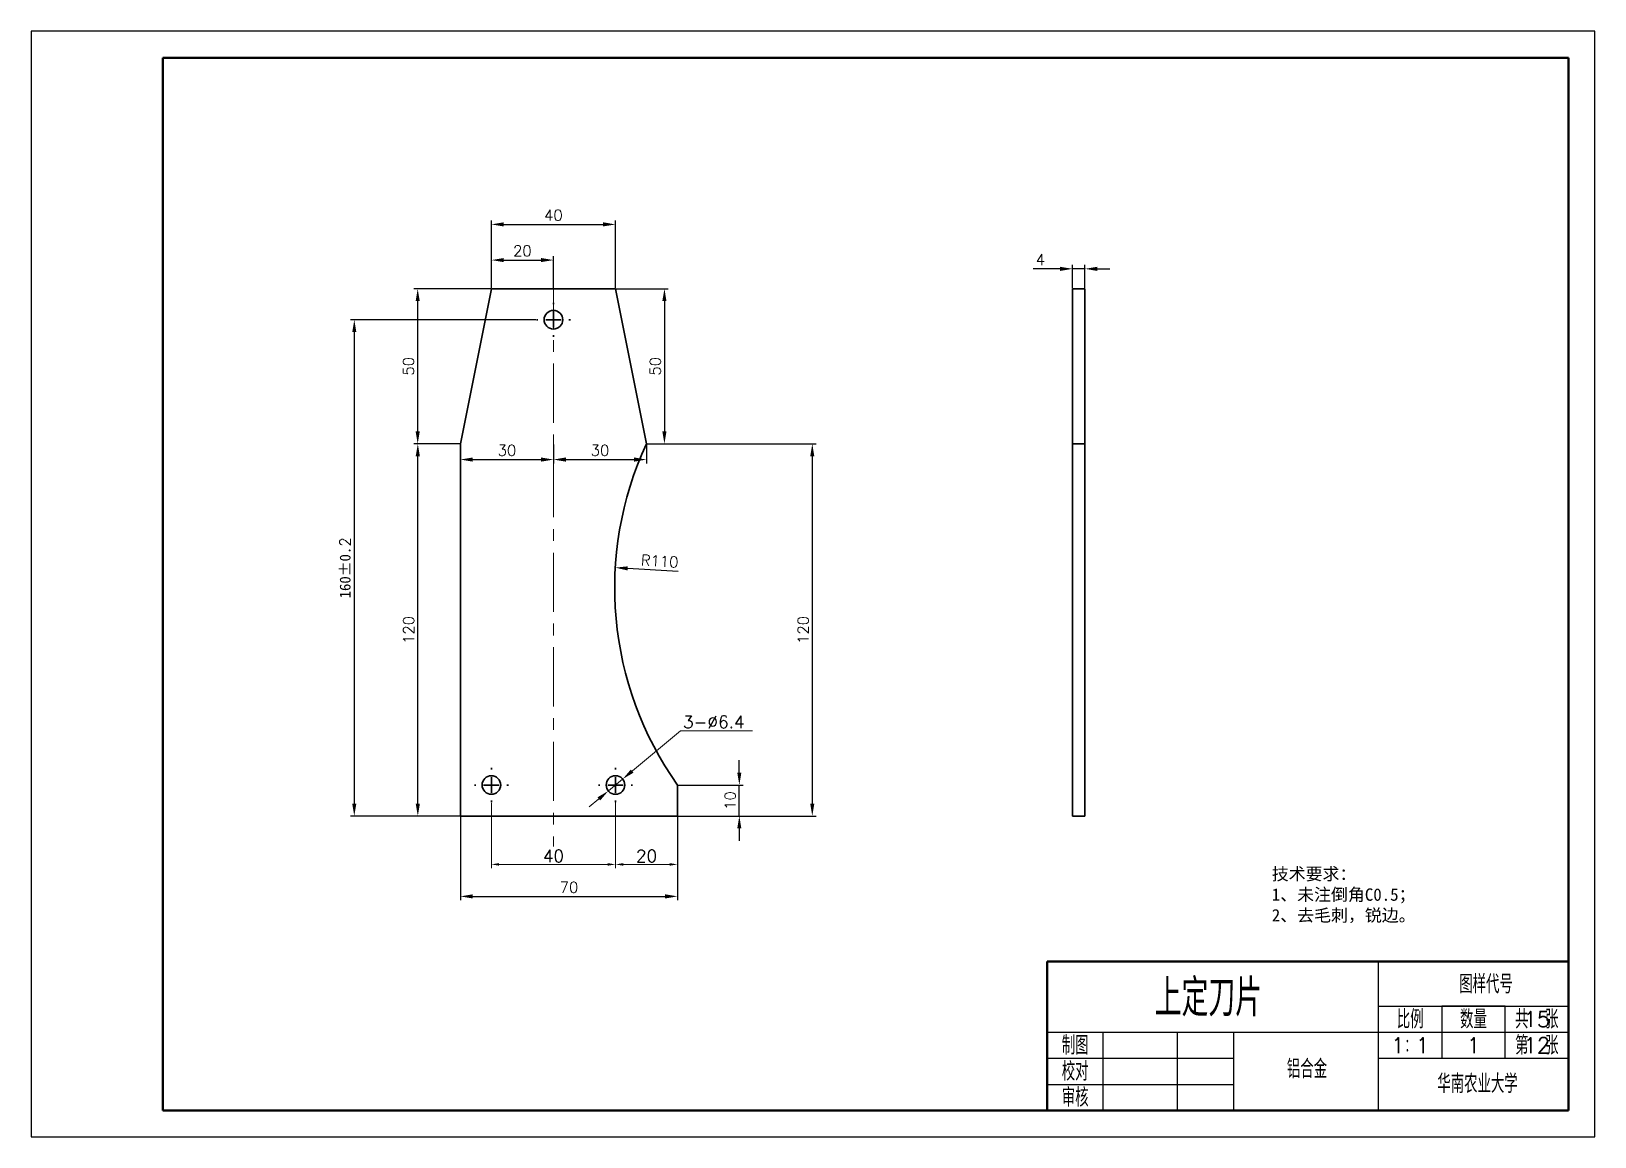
# Model space of a CAD drawing. Header units: millimetres. Extents: x 1207 to 1459, y 531 to 709.
import ezdxf
from ezdxf.enums import TextEntityAlignment as Align

# ---------------------------------------------------------------- set-up
doc = ezdxf.new("R2010")
doc.units = ezdxf.units.MM
doc.header["$LTSCALE"] = 0.3
doc.header["$PDMODE"] = 3
doc.linetypes.add('CENTER', pattern=[50.8, 31.75, -6.35, 6.35, -6.35])
doc.layers.get('Defpoints').update_dxf_attribs({"lineweight": 20})
for name, color, linetype, lineweight in [('中心线', 7, 'CENTER', 20), ('图框', 7, 'Continuous', 35), ('尺寸线', 7, 'Continuous', 20), ('粗实线', 7, 'Continuous', 35)]:
    doc.layers.add(name, color=color, linetype=linetype, lineweight=lineweight)
doc.styles.get("Standard").update_dxf_attribs({"font": '', "height": 1.23})
doc.styles.add('我的样式', font='txt.shx', dxfattribs={"bigfont": 'gbcbig.shx'})
doc.styles.get('Standard').set_extended_font_data('SimSun')
doc.dimstyles.new('标注样式', dxfattribs={"dimscale": 0.5, "dimtxt": 3.5, "dimasz": 4, "dimexe": 1.25, "dimexo": 0.2, "dimgap": 1.2, "dimtad": 1, "dimdec": 1, "dimlfac": 2, "dimdsep": 46, "dimtxsty": '我的样式', "dimcen": 2.5, "dimclrd": 256, "dimclre": 256, "dimclrt": 256, "dimadec": 0, "dimazin": 0, "dimtfac": 1, "dimtdec": 1, "dimtmove": 0, "dimatfit": 3, "dimfxl": 1, "dimarcsym": 0})

# ---------------------------------------------------------------- blocks, each defined once
blk = doc.blocks.new('SW_CENTERMARKSYMBOL_0')
at = {"layer": '图框', "color": 0}
for p, q in [((0, 2.5), (0, 2.75)), ((-2.5, 0), (-2.75, 0)), ((0, 0), (-1.25, 0)), ((0, 0), (0, 1.25)), ((0, 0), (0, -1.25)), ((0, 0), (1.25, 0)), ((2.5, 0), (2.75, 0)), ((0, -2.5), (0, -2.75))]:
    blk.add_line(p, q, dxfattribs=at)
blk = doc.blocks.new('SW_CENTERMARKSYMBOL_1')
at = {"layer": '图框', "color": 0}
for p, q in [((0, 2.5), (0, 2.75)), ((-2.5, 0), (-2.75, 0)), ((0, 0), (-1.25, 0)), ((0, 0), (0, 1.25)), ((0, 0), (0, -1.25)), ((0, 0), (1.25, 0)), ((2.5, 0), (2.75, 0)), ((0, -2.5), (0, -2.75))]:
    blk.add_line(p, q, dxfattribs=at)
blk = doc.blocks.new('SW_CENTERMARKSYMBOL_2')
at = {"layer": '图框', "color": 0}
for p, q in [((0, 2.5), (0, 2.75)), ((-2.5, 0), (-2.75, 0)), ((0, 0), (-1.25, 0)), ((0, 0), (0, 1.25)), ((0, 0), (0, -1.25)), ((0, 0), (1.25, 0)), ((2.5, 0), (2.75, 0)), ((0, -2.5), (0, -2.75))]:
    blk.add_line(p, q, dxfattribs=at)
blk = doc.blocks.new('*D55')
at = {"layer": 'Defpoints', "color": 0, "lineweight": -3, "transparency": 16777216}
for p in [(1276.29, 582.48), (1311.29, 582.48), (1311.29, 569.53)]:
    blk.add_point(p, dxfattribs=at)
at = {"layer": '尺寸线', "lineweight": -2, "transparency": 16777216}
for p, q in [((1276.29, 582.38), (1276.29, 568.9)), ((1311.29, 582.38), (1311.29, 568.9)), ((1278.29, 569.53), (1309.29, 569.53))]:
    blk.add_line(p, q, dxfattribs=at)
at = {"layer": '尺寸线', "lineweight": -3, "transparency": 16777216}
for points in [[(1278.29, 569.86), (1278.29, 569.19), (1276.29, 569.53)], [(1309.29, 569.86), (1309.29, 569.19), (1311.29, 569.53)]]:
    blk.add_solid(points, dxfattribs=at)
at = {"layer": '尺寸线', "transparency": 16777216, "insert": (1293.79, 571), "char_height": 1.75, "attachment_point": 5, "style": '我的样式'}
blk.add_mtext('70', dxfattribs=at)
blk = doc.blocks.new('*D56')
at = {"layer": 'Defpoints', "color": 0, "lineweight": -3, "transparency": 16777216}
for p in [(1269.43, 642.48), (1276.29, 642.48), (1276.29, 582.48)]:
    blk.add_point(p, dxfattribs=at)
at = {"layer": '尺寸线', "lineweight": -2, "transparency": 16777216}
for p, q in [((1276.19, 642.48), (1268.8, 642.48)), ((1269.43, 584.48), (1269.43, 640.48)), ((1276.19, 582.48), (1268.8, 582.48))]:
    blk.add_line(p, q, dxfattribs=at)
at = {"layer": '尺寸线', "lineweight": -3, "transparency": 16777216}
for points in [[(1269.09, 640.48), (1269.76, 640.48), (1269.43, 642.48)], [(1269.09, 584.48), (1269.76, 584.48), (1269.43, 582.48)]]:
    blk.add_solid(points, dxfattribs=at)
at = {"layer": '尺寸线', "transparency": 16777216, "insert": (1267.95, 612.48), "char_height": 1.75, "attachment_point": 5, "rotation": 90, "style": '我的样式'}
blk.add_mtext('120', dxfattribs=at)
blk = doc.blocks.new('*D57')
at = {"layer": 'Defpoints', "color": 0, "lineweight": -3, "transparency": 16777216}
for p in [(1311.29, 587.48), (1321.25, 587.48), (1311.29, 582.48)]:
    blk.add_point(p, dxfattribs=at)
at = {"layer": '尺寸线', "lineweight": -2, "transparency": 16777216}
for p, q in [((1321.25, 589.48), (1321.25, 591.48)), ((1311.39, 587.48), (1321.87, 587.48)), ((1321.25, 582.48), (1321.25, 587.48)), ((1311.39, 582.48), (1321.87, 582.48)), ((1321.25, 580.48), (1321.25, 578.48))]:
    blk.add_line(p, q, dxfattribs=at)
at = {"layer": '尺寸线', "lineweight": -3, "transparency": 16777216}
for points in [[(1320.92, 589.48), (1321.58, 589.48), (1321.25, 587.48)], [(1320.92, 580.48), (1321.58, 580.48), (1321.25, 582.48)]]:
    blk.add_solid(points, dxfattribs=at)
at = {"layer": '尺寸线', "transparency": 16777216, "insert": (1319.77, 584.98), "char_height": 1.75, "attachment_point": 5, "rotation": 90, "style": '我的样式'}
blk.add_mtext('10', dxfattribs=at)
blk = doc.blocks.new('*D58')
at = {"layer": 'Defpoints', "color": 0, "lineweight": -3, "transparency": 16777216}
for p in [(1288.54, 662.48), (1259.19, 582.48), (1288.54, 582.48)]:
    blk.add_point(p, dxfattribs=at)
at = {"layer": '尺寸线', "lineweight": -2, "transparency": 16777216}
for p, q in [((1288.44, 662.48), (1258.57, 662.48)), ((1259.19, 660.48), (1259.19, 584.48)), ((1288.44, 582.48), (1258.57, 582.48))]:
    blk.add_line(p, q, dxfattribs=at)
at = {"layer": '尺寸线', "lineweight": -3, "transparency": 16777216}
for points in [[(1258.86, 660.48), (1259.52, 660.48), (1259.19, 662.48)], [(1258.86, 584.48), (1259.52, 584.48), (1259.19, 582.48)]]:
    blk.add_solid(points, dxfattribs=at)
at = {"layer": '尺寸线', "transparency": 16777216, "insert": (1257.72, 622.48), "char_height": 1.75, "attachment_point": 5, "rotation": 90, "style": '我的样式'}
blk.add_mtext('{\\Ftxt|c134;160%%P0.}2', dxfattribs=at)
blk = doc.blocks.new('*D59')
at = {"layer": 'Defpoints', "color": 0, "lineweight": -3, "transparency": 16777216}
for p in [(1276.29, 642.48), (1291.29, 642.48), (1291.29, 639.94)]:
    blk.add_point(p, dxfattribs=at)
at = {"layer": '尺寸线', "lineweight": -2, "transparency": 16777216}
for p, q in [((1276.29, 642.38), (1276.29, 639.32)), ((1291.29, 642.38), (1291.29, 639.32)), ((1278.29, 639.94), (1289.29, 639.94))]:
    blk.add_line(p, q, dxfattribs=at)
at = {"layer": '尺寸线', "lineweight": -3, "transparency": 16777216}
for points in [[(1278.29, 640.28), (1278.29, 639.61), (1276.29, 639.94)], [(1289.29, 640.28), (1289.29, 639.61), (1291.29, 639.94)]]:
    blk.add_solid(points, dxfattribs=at)
at = {"layer": '尺寸线', "transparency": 16777216, "insert": (1283.79, 641.42), "char_height": 1.75, "attachment_point": 5, "style": '我的样式'}
blk.add_mtext('30', dxfattribs=at)
blk = doc.blocks.new('*D60')
at = {"layer": 'Defpoints', "color": 0, "lineweight": -3, "transparency": 16777216}
for p in [(1291.29, 640.85), (1306.29, 642.48), (1306.29, 639.94)]:
    blk.add_point(p, dxfattribs=at)
at = {"layer": '尺寸线', "lineweight": -2, "transparency": 16777216}
for p, q in [((1291.29, 640.75), (1291.29, 639.32)), ((1306.29, 642.38), (1306.29, 639.32)), ((1293.29, 639.94), (1304.29, 639.94))]:
    blk.add_line(p, q, dxfattribs=at)
at = {"layer": '尺寸线', "lineweight": -3, "transparency": 16777216}
for points in [[(1293.29, 640.28), (1293.29, 639.61), (1291.29, 639.94)], [(1304.29, 640.28), (1304.29, 639.61), (1306.29, 639.94)]]:
    blk.add_solid(points, dxfattribs=at)
at = {"layer": '尺寸线', "transparency": 16777216, "insert": (1298.79, 641.42), "char_height": 1.75, "attachment_point": 5, "style": '我的样式'}
blk.add_mtext('30', dxfattribs=at)
blk = doc.blocks.new('*D61')
at = {"layer": 'Defpoints', "color": 0, "lineweight": -3, "transparency": 16777216}
for p in [(1301.29, 677.85), (1281.29, 667.48), (1301.29, 667.48)]:
    blk.add_point(p, dxfattribs=at)
at = {"layer": '尺寸线', "lineweight": -2, "transparency": 16777216}
for p, q in [((1281.29, 667.58), (1281.29, 678.48)), ((1301.29, 667.58), (1301.29, 678.48)), ((1283.29, 677.85), (1299.29, 677.85))]:
    blk.add_line(p, q, dxfattribs=at)
at = {"layer": '尺寸线', "lineweight": -3, "transparency": 16777216}
for points in [[(1283.29, 678.19), (1283.29, 677.52), (1281.29, 677.85)], [(1299.29, 678.19), (1299.29, 677.52), (1301.29, 677.85)]]:
    blk.add_solid(points, dxfattribs=at)
at = {"layer": '尺寸线', "transparency": 16777216, "insert": (1291.29, 679.33), "char_height": 1.75, "attachment_point": 5, "style": '我的样式'}
blk.add_mtext('40', dxfattribs=at)
blk = doc.blocks.new('*D62')
at = {"layer": 'Defpoints', "color": 0, "lineweight": -3, "transparency": 16777216}
for p in [(1291.29, 672.1), (1281.29, 667.48), (1291.29, 667.48)]:
    blk.add_point(p, dxfattribs=at)
at = {"layer": '尺寸线', "lineweight": -2, "transparency": 16777216}
for p, q in [((1281.29, 667.58), (1281.29, 672.73)), ((1283.29, 672.1), (1289.29, 672.1)), ((1291.29, 667.58), (1291.29, 672.73))]:
    blk.add_line(p, q, dxfattribs=at)
at = {"layer": '尺寸线', "lineweight": -3, "transparency": 16777216}
for points in [[(1283.29, 672.43), (1283.29, 671.77), (1281.29, 672.1)], [(1289.29, 672.43), (1289.29, 671.77), (1291.29, 672.1)]]:
    blk.add_solid(points, dxfattribs=at)
at = {"layer": '尺寸线', "transparency": 16777216, "insert": (1286.29, 673.58), "char_height": 1.75, "attachment_point": 5, "style": '我的样式'}
blk.add_mtext('20', dxfattribs=at)
blk = doc.blocks.new('*D63')
at = {"layer": 'Defpoints', "color": 0, "lineweight": -3, "transparency": 16777216}
for p in [(1301.29, 667.48), (1306.29, 642.48), (1309.18, 642.48)]:
    blk.add_point(p, dxfattribs=at)
at = {"layer": '尺寸线', "lineweight": -2, "transparency": 16777216}
for p, q in [((1301.39, 667.48), (1309.8, 667.48)), ((1309.18, 665.48), (1309.18, 644.48)), ((1306.39, 642.48), (1309.8, 642.48))]:
    blk.add_line(p, q, dxfattribs=at)
at = {"layer": '尺寸线', "lineweight": -3, "transparency": 16777216}
for points in [[(1308.84, 665.48), (1309.51, 665.48), (1309.18, 667.48)], [(1308.84, 644.48), (1309.51, 644.48), (1309.18, 642.48)]]:
    blk.add_solid(points, dxfattribs=at)
at = {"layer": '尺寸线', "transparency": 16777216, "insert": (1307.7, 654.98), "char_height": 1.75, "attachment_point": 5, "rotation": 90, "style": '我的样式'}
blk.add_mtext('50', dxfattribs=at)
blk = doc.blocks.new('*D64')
at = {"layer": 'Defpoints', "color": 0, "lineweight": -3, "transparency": 16777216}
for p in [(1269.41, 667.48), (1281.29, 667.48), (1276.29, 642.48)]:
    blk.add_point(p, dxfattribs=at)
at = {"layer": '尺寸线', "lineweight": -2, "transparency": 16777216}
for p, q in [((1281.19, 667.48), (1268.78, 667.48)), ((1269.41, 644.48), (1269.41, 665.48)), ((1276.19, 642.48), (1268.78, 642.48))]:
    blk.add_line(p, q, dxfattribs=at)
at = {"layer": '尺寸线', "lineweight": -3, "transparency": 16777216}
for points in [[(1269.08, 665.48), (1269.74, 665.48), (1269.41, 667.48)], [(1269.08, 644.48), (1269.74, 644.48), (1269.41, 642.48)]]:
    blk.add_solid(points, dxfattribs=at)
at = {"layer": '尺寸线', "transparency": 16777216, "insert": (1267.93, 654.98), "char_height": 1.75, "attachment_point": 5, "rotation": 90, "style": '我的样式'}
blk.add_mtext('50', dxfattribs=at)
blk = doc.blocks.new('*D65')
at = {"layer": 'Defpoints', "color": 0, "lineweight": -3, "transparency": 16777216}
for p in [(1301.26, 622.52), (1356.16, 619.29)]:
    blk.add_point(p, dxfattribs=at)
at = {"layer": '尺寸线', "lineweight": -2, "transparency": 16777216}
blk.add_line((1311.4, 621.92), (1303.25, 622.4), dxfattribs=at)
at = {"layer": '尺寸线', "lineweight": -3, "transparency": 16777216}
blk.add_solid([(1303.27, 622.73), (1303.23, 622.07), (1301.26, 622.52)], dxfattribs=at)
at = {"layer": '尺寸线', "transparency": 16777216, "insert": (1308.41, 623.57), "char_height": 1.75, "attachment_point": 5, "rotation": 356.6356, "style": '我的样式'}
blk.add_mtext('R110', dxfattribs=at)
blk = doc.blocks.new('*D66')
at = {"layer": 'Defpoints', "color": 0, "lineweight": -3, "transparency": 16777216}
for p in [(1306.39, 642.48), (1311.39, 582.48), (1333.01, 582.48)]:
    blk.add_point(p, dxfattribs=at)
at = {"layer": '尺寸线', "lineweight": -2, "transparency": 16777216}
for p, q in [((1306.49, 642.48), (1333.63, 642.48)), ((1333.01, 640.48), (1333.01, 584.48)), ((1311.49, 582.48), (1333.63, 582.48))]:
    blk.add_line(p, q, dxfattribs=at)
at = {"layer": '尺寸线', "lineweight": -3, "transparency": 16777216}
for points in [[(1332.68, 640.48), (1333.34, 640.48), (1333.01, 642.48)], [(1332.68, 584.48), (1333.34, 584.48), (1333.01, 582.48)]]:
    blk.add_solid(points, dxfattribs=at)
at = {"layer": '尺寸线', "transparency": 16777216, "insert": (1331.53, 612.48), "char_height": 1.75, "attachment_point": 5, "rotation": 90, "style": '我的样式'}
blk.add_mtext('120', dxfattribs=at)
blk = doc.blocks.new('*D67')
at = {"layer": 'Defpoints', "color": 0, "lineweight": -3, "transparency": 16777216}
for p in [(1374.95, 670.69), (1374.95, 667.48), (1376.95, 667.48)]:
    blk.add_point(p, dxfattribs=at)
at = {"layer": '尺寸线', "lineweight": -2, "transparency": 16777216}
for p, q in [((1372.95, 670.69), (1368.59, 670.69)), ((1374.95, 667.58), (1374.95, 671.31)), ((1376.95, 670.69), (1374.95, 670.69)), ((1376.95, 667.58), (1376.95, 671.31)), ((1378.95, 670.69), (1380.95, 670.69))]:
    blk.add_line(p, q, dxfattribs=at)
at = {"layer": '尺寸线', "lineweight": -3, "transparency": 16777216}
for points in [[(1372.95, 671.02), (1372.95, 670.35), (1374.95, 670.69)], [(1378.95, 671.02), (1378.95, 670.35), (1376.95, 670.69)]]:
    blk.add_solid(points, dxfattribs=at)
at = {"layer": '尺寸线', "transparency": 16777216, "insert": (1369.77, 672.16), "char_height": 1.75, "attachment_point": 5, "style": '我的样式'}
blk.add_mtext('4', dxfattribs=at)
blk = doc.blocks.new('A4图框')
at = {"layer": '图框', "color": 0, "lineweight": -3}
for p, q in [((252, 0), (0, 0)), ((0, 0), (0, -178.2)), ((252, -178.2), (252, 0)), ((217.16, -173.96), (217.16, -149.96)), ((247.76, -173.96), (247.76, -149.96)), ((217.16, -157.16), (247.76, -157.16)), ((237.56, -157.16), (227.36, -157.16)), ((227.36, -157.16), (227.36, -165.56)), ((237.56, -165.56), (237.56, -157.16)), ((163.76, -161.36), (172.76, -161.36)), ((172.76, -161.36), (184.76, -161.36)), ((172.76, -165.56), (172.76, -161.36)), ((184.76, -165.56), (184.76, -161.36)), ((184.76, -161.36), (247.76, -161.36)), ((193.76, -161.36), (193.76, -173.96)), ((163.76, -165.56), (172.76, -165.56)), ((172.76, -173.96), (172.76, -165.56)), ((172.76, -165.56), (184.76, -165.56)), ((184.76, -173.96), (184.76, -165.56)), ((184.76, -165.56), (193.76, -165.56)), ((184.76, -165.56), (193.76, -165.56)), ((217.16, -165.56), (247.76, -165.56)), ((163.76, -169.76), (172.76, -169.76)), ((172.76, -169.76), (184.76, -169.76)), ((184.76, -169.76), (193.76, -169.76)), ((247.76, -173.96), (163.76, -173.96)), ((227.36, -173.96), (217.16, -173.96)), ((247.76, -173.96), (237.56, -173.96)), ((0, -178.2), (252, -178.2)), ((0, -178.2), (252, -178.2))]:
    blk.add_line(p, q, dxfattribs=at)
at = {"layer": '图框', "color": 0, "lineweight": 50}
for p, q in [((21.21, -4.26), (247.76, -4.26)), ((21.21, -173.96), (21.21, -4.26)), ((247.76, -173.96), (247.76, -4.26)), ((247.76, -149.96), (163.76, -149.96)), ((163.76, -149.96), (163.76, -169.76)), ((163.76, -173.96), (163.76, -169.76)), ((21.21, -173.96), (247.76, -173.96))]:
    blk.add_line(p, q, dxfattribs=at)
at = {"layer": '图框', "color": 0, "lineweight": -3, "char_height": 3, "attachment_point": 5, "style": '我的样式'}
for s, insert, width in [('比例', (222.26, -159.26), 10.2), ('数量', (232.46, -159.26), 10.2), ('共 张', (242.66, -159.26), 10.2), ('{\\C0;制图}', (168.26, -163.46), 9), ('第 张', (242.66, -163.46), 10.2), ('校对', (168.26, -167.66), 9), ('审核', (168.26, -171.86), 9)]:
    blk.add_mtext(s, dxfattribs=dict(at, insert=insert, width=width))
at = {"layer": '图框', "color": 0, "lineweight": -3, "style": '我的样式'}
for tag, height, p in [('机件名称', 6, (189.73, -158.79)), ('图样代号', 3, (234.48, -155.1)), ('(材料代号)', 3, (205.62, -168.77)), ('华南农业大学', 3, (233.11, -171.15))]:
    blk.add_attdef(tag, text='', height=height, dxfattribs=at).set_placement(p, align=Align.CENTER)

msp = doc.modelspace()

# ---------------------------------------------------------------- linework, layer by layer
at = {"layer": '中心线'}
msp.add_line((1291.291, 670.646), (1291.291, 577.556), dxfattribs=at)
at = {"layer": '尺寸线'}
for p, q in [((1311.751, 596.193), (1303.404, 589.242)), ((1311.751, 596.193), (1323.362, 596.193)), ((1300.138, 586.522), (1302.443, 588.442)), ((1300.138, 586.522), (1302.443, 588.442)), ((1298.601, 585.242), (1297.064, 583.963)), ((1299.177, 585.722), (1298.217, 584.922)), ((1301.291, 584.732), (1301.291, 574.059)), ((1281.291, 584.632), (1281.291, 574.059)), ((1311.291, 584.632), (1311.291, 574.059)), ((1301.291, 577.243), (1301.291, 574.059)), ((1282.541, 574.684), (1300.041, 574.684)), ((1302.541, 574.684), (1310.041, 574.684))]:
    msp.add_line(p, q, dxfattribs=at)
for points in [[(1303.767, 589.978), (1304.193, 589.466), (1302.443, 588.442)], [(1303.27, 589.402), (1303.537, 589.082), (1302.443, 588.442)], [(1298.388, 585.499), (1298.814, 584.986), (1300.138, 586.522)], [(1299.044, 585.882), (1299.311, 585.562), (1300.138, 586.522)], [(1282.541, 574.892), (1282.541, 574.475), (1281.291, 574.684)], [(1300.041, 574.892), (1300.041, 574.475), (1301.291, 574.684)], [(1302.541, 574.892), (1302.541, 574.475), (1301.291, 574.684)], [(1310.041, 574.892), (1310.041, 574.475), (1311.291, 574.684)]]:
    msp.add_solid(points, dxfattribs=at)
at = {"layer": '粗实线'}
for p, q in [((1281.291, 667.482), (1276.291, 642.482)), ((1281.29, 667.483), (1301.292, 667.483)), ((1306.291, 642.482), (1301.291, 667.482)), ((1376.953, 667.483), (1374.953, 667.483)), ((1374.953, 667.482), (1374.953, 642.482)), ((1376.953, 667.482), (1376.953, 642.482)), ((1276.291, 642.482), (1276.291, 582.482)), ((1376.953, 642.482), (1374.953, 642.482)), ((1374.953, 642.482), (1374.953, 582.482)), ((1376.953, 642.482), (1376.953, 582.482)), ((1311.291, 582.482), (1311.291, 587.482)), ((1276.291, 582.482), (1311.291, 582.482)), ((1376.953, 582.482), (1374.953, 582.482))]:
    msp.add_line(p, q, dxfattribs=at)
for centre in [(1291.291, 662.482), (1281.291, 587.482), (1301.291, 587.482)]:
    msp.add_circle(centre, 1.5, dxfattribs=at)
msp.add_arc((1356.161, 619.289), 55, 155.05792, 215.33093, dxfattribs=at)

# ---------------------------------------------------------------- block references
at = {"layer": '中心线'}
for name, p in [('SW_CENTERMARKSYMBOL_2', (1291.291, 662.482)), ('SW_CENTERMARKSYMBOL_1', (1281.291, 587.482)), ('SW_CENTERMARKSYMBOL_0', (1301.291, 587.482))]:
    msp.add_blockref(name, p, dxfattribs=at)
at = {"layer": '尺寸线'}
msp.add_blockref('A4图框', (1207.126, 708.984), dxfattribs=at).add_auto_attribs({'(材料代号)': '铝合金', '华南农业大学': '华南农业大学', '图样代号': '图样代号', '机件名称': '上定刀片'})

# ---------------------------------------------------------------- texts
at = {"layer": '尺寸线', "char_height": 2, "attachment_point": 5, "style": '我的样式'}
for s, insert in [('3-%%C6.4', (1317.142, 597.651)), ('40', (1291.291, 576.034)), ('20', (1306.291, 576.034))]:
    msp.add_mtext(s, dxfattribs=dict(at, insert=insert))
at = {"layer": '尺寸线', "insert": (1407.072, 574.155), "char_height": 2, "width": 47.81174, "attachment_point": 1}
msp.add_mtext('技术要求：\\P1、未注倒角C0.5；\\P2、去毛刺，锐边。', dxfattribs=at)
at = {"layer": '尺寸线', "char_height": 2.5, "width": 10.2, "attachment_point": 5, "style": '我的样式'}
for s, insert in [('15', (1449.783, 549.726)), ('1：1', (1429.383, 545.526)), ('1', (1439.583, 545.526)), ('12', (1449.783, 545.526))]:
    msp.add_mtext(s, dxfattribs=dict(at, insert=insert))

# ---------------------------------------------------------------- dimensions: what is measured, and where the dimension line sits
at = {"layer": '尺寸线'}
for base, p2, picture, middle in [((1301.292, 677.852), (1301.292, 667.483), '*D61', (1291.291, 677.852)), ((1291.291, 672.101), (1291.291, 667.483), '*D62', (1286.29, 672.101))]:
    dim = msp.add_linear_dim(base=base, p1=(1281.29, 667.483), p2=p2, dimstyle='标注样式', dxfattribs=at)
    dim.commit()
    dim.dimension.update_dxf_attribs({"geometry": picture, "text_midpoint": middle, "dimtype": 160})
for base, p1, p2, picture, middle in [((1374.953, 670.685), (1376.953, 667.483), (1374.953, 667.483), '*D67', (1369.77, 672.16)), ((1291.291, 639.943), (1276.291, 642.482), (1291.291, 642.482), '*D59', (1283.791, 641.418)), ((1306.291, 639.943), (1291.291, 640.85), (1306.291, 642.482), '*D60', (1298.791, 641.418)), ((1311.291, 569.527), (1276.291, 582.482), (1311.291, 582.482), '*D55', (1293.791, 571.002))]:
    dim = msp.add_linear_dim(base=base, p1=p1, p2=p2, dimstyle='标注样式', dxfattribs=at)
    dim.commit()
    dim.dimension.update_dxf_attribs({"geometry": picture, "text_midpoint": middle})
for base, p1, p2, picture, middle in [((1269.409, 667.482), (1276.291, 642.482), (1281.291, 667.482), '*D64', (1267.934, 654.982)), ((1309.175, 642.482), (1301.291, 667.482), (1306.291, 642.482), '*D63', (1307.7, 654.982)), ((1269.426, 642.482), (1276.291, 582.482), (1276.291, 642.482), '*D56', (1267.951, 612.482)), ((1333.009, 582.482), (1306.391, 642.482), (1311.391, 582.482), '*D66', (1331.534, 612.482)), ((1321.25, 587.482), (1311.291, 582.482), (1311.291, 587.482), '*D57', (1319.775, 584.982))]:
    dim = msp.add_linear_dim(base=base, p1=p1, p2=p2, angle=90, dimstyle='标注样式', dxfattribs=at)
    dim.commit()
    dim.dimension.update_dxf_attribs({"geometry": picture, "text_midpoint": middle})
dim = msp.add_linear_dim(base=(1259.191, 582.482), p1=(1288.541, 662.482), p2=(1288.541, 582.482), angle=90, text='{\\Ftxt|c134;<>%%P0.}2', dimstyle='标注样式', dxfattribs=at)
dim.commit()
dim.dimension.update_dxf_attribs({"geometry": '*D58', "text_midpoint": (1257.716, 622.482)})
dim = msp.add_radius_dim(center=(1356.161, 619.289), mpoint=(1301.256, 622.516), dimstyle='标注样式', dxfattribs=at)
dim.commit()
dim.dimension.update_dxf_attribs({"geometry": '*D65', "text_midpoint": (1308.323, 622.101), "dimtype": 164})

doc.saveas('drawing.dxf')
